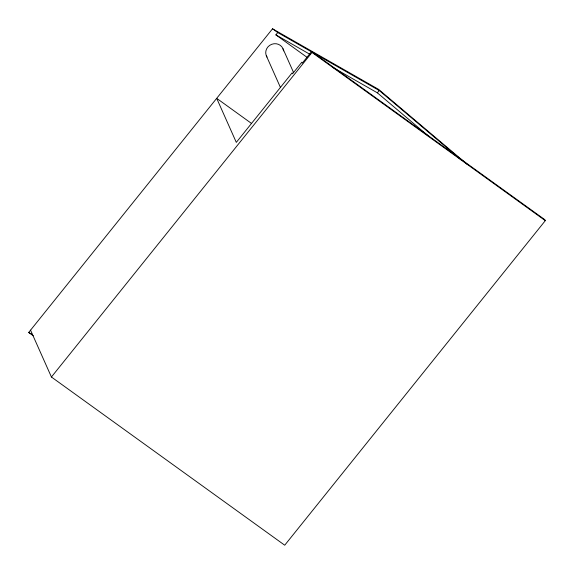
<?xml version="1.0" encoding="UTF-8"?>
<svg xmlns="http://www.w3.org/2000/svg" width="574" height="574" viewBox="0 0 574 574"><rect width="100%" height="100%" fill="white"/><g stroke="black" fill="none" stroke-linecap="round" stroke-linejoin="round"><path stroke-width="0.86" d="M33.263 335.768L28.7 332.475L272.528 28.793L378.747 89.465L467.566 164.616M307.104 57.378L275.886 34.87L277.744 32.553L379.213 90.513L461.051 159.759M30.558 330.158L51.423 377.01L284.718 545.207L545.3 220.66L544.884 219.72L311.589 51.524L302.283 63.118L301.859 62.179L292.553 73.766L292.137 72.833L236.301 142.381L216.692 98.341L251.577 123.489M51.423 377.01L312.005 52.464L311.589 51.524M332.432 67.165L377.355 92.83L379.213 90.513M275.886 34.87L309.967 54.336M28.7 332.475L32.575 334.692M312.005 52.464L545.3 220.66M272.528 28.793L277.744 32.553M377.355 92.83L428.505 136.11M282.996 48.776L293.529 72.424M266.329 55.771L280.492 87.578M267.025 57.084A9.04 8.502 -24 0 1 271.76 44.284A9.04 8.502 -24 0 1 283.563 50.921"/></g></svg>
